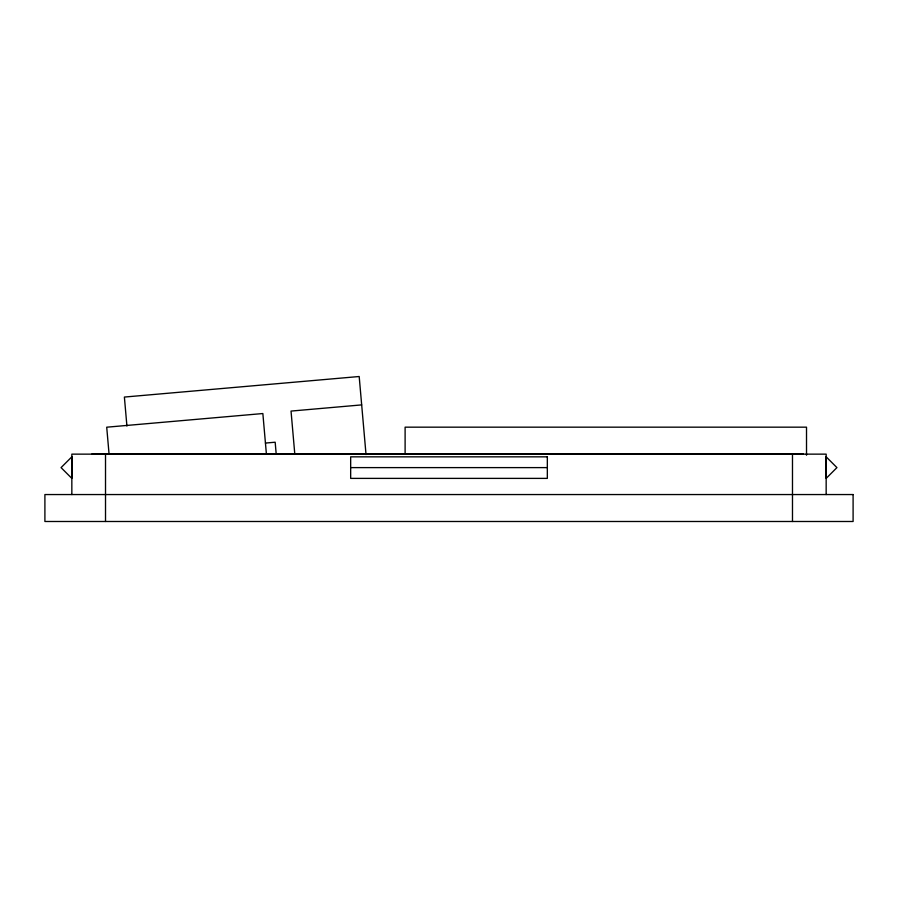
<?xml version="1.0" encoding="UTF-8"?>
<svg xmlns="http://www.w3.org/2000/svg" width="898" height="898" viewBox="0 0 898 898"><rect width="100%" height="100%" fill="white"/><g stroke="black" fill="none" stroke-linecap="round" stroke-linejoin="round"><path stroke-width="1.35" d="M361.67 404.897L291.031 411.082L294.813 454.253M265.438 443.062L275.17 442.22L276.135 453.288M92.045 453.816L803.171 453.816M350.669 467.611L547.331 467.611M366.025 454.545L359.189 376.509L124.384 397.062L126.921 426.056M266.392 453.928L262.856 413.54L106.716 427.201L109.028 453.67M826.16 494.551L826.16 454.141L71.84 454.141L71.84 494.551M806.516 455.23L806.516 427.167L405.11 427.167L405.11 453.827M792.485 454.141L792.485 521.491M105.515 454.141L105.515 521.491M71.84 456.835L71.84 478.387L61.064 467.611L71.84 456.835M826.16 456.835L826.16 478.387L836.936 467.611L826.16 456.835M547.331 456.835L350.669 456.835L350.669 478.387L547.331 478.387L547.331 456.835M853.1 494.551L44.9 494.551L44.9 521.491L853.1 521.491L853.1 494.551"/></g></svg>
